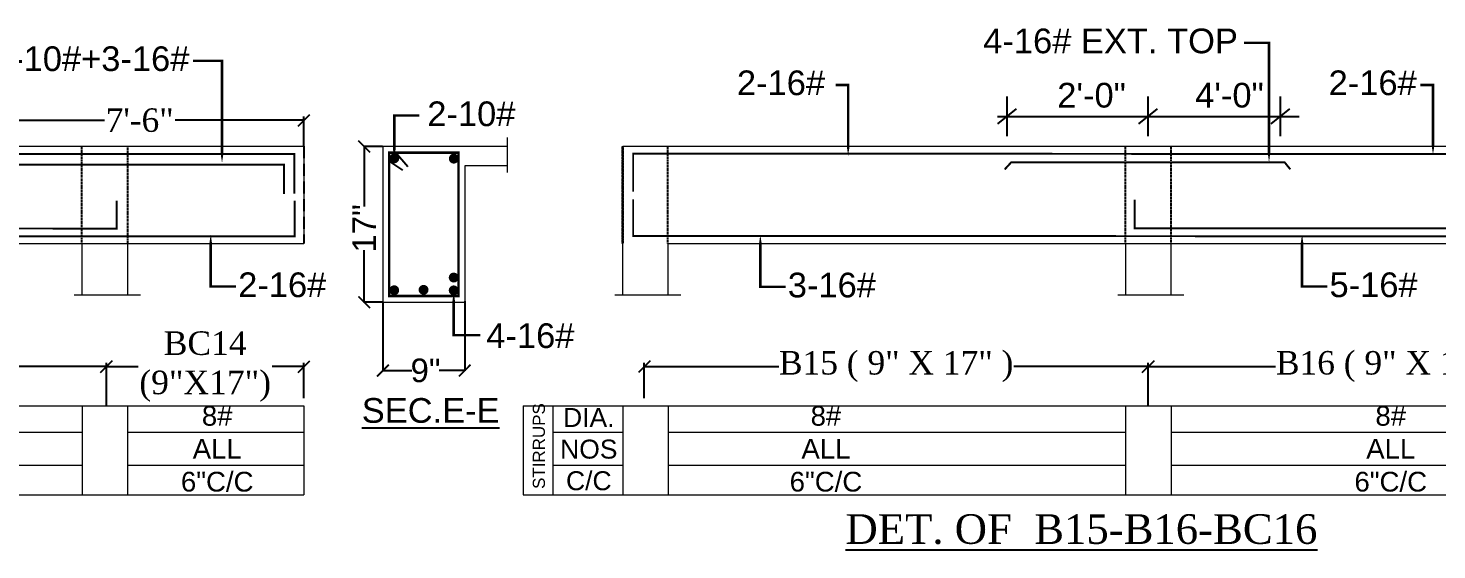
# Model space of a CAD drawing. Header units: millimetres. Extents: x 56222 to 120458, y -162468 to -121287.
# Drawn here: x 119746.2 to 120105.5, y -160275 to -160142.1 of the extents above; entities that cross this region are included whole.
import ezdxf

# ---------------------------------------------------------------- set-up
doc = ezdxf.new("R2010")
doc.units = ezdxf.units.MM
doc.header["$MEASUREMENT"] = 0
doc.header["$PDMODE"] = 35
doc.linetypes.add('DASHED2', pattern=[0.375, 0.25, -0.125])
doc.layers.get('Defpoints').update_dxf_attribs({"color": 220})
doc.layers.add('BASE', color=2, linetype='Continuous')
for name, color, linetype, lineweight in [('BM', 7, 'Continuous', 18), ('DIMENSION', 86, 'Continuous', 25), ('STEEL', 181, 'Continuous', 25), ('STR.TEXT.', 1, 'Continuous', 25), ('wall', 7, 'Continuous', 30)]:
    doc.layers.add(name, color=color, linetype=linetype, lineweight=lineweight)
doc.styles.add('Dime _ Feet only', font='arial.ttf', dxfattribs={"height": 0.23})
doc.styles.add('KIRAN', font='times.ttf')
doc.styles.add('S1', font='times.ttf', dxfattribs={"height": 6.5})
doc.styles.add('VINAY', font='swiss.ttf')
doc.linetypes.add('ZIGZAG', pattern='A,0.0001,-0.2,[131,ltypeshp.shx,S=0.2,R=0,X=-0.2,Y=0],-0.4,[131,ltypeshp.shx,S=0.2,R=180,X=0.2,Y=0],-0.2', length=0.8001)
doc.dimstyles.new('Dime _ Feet only', dxfattribs={"dimtxt": 0.23, "dimasz": 0.1, "dimexe": 0.1, "dimexo": 0.1, "dimgap": 0.06, "dimtad": 0, "dimlfac": 39.375, "dimrnd": 1, "dimzin": 1, "dimdsep": 46, "dimlunit": 4, "dimtxsty": 'Dime _ Feet only', "dimblk": 'ARCHTICK', "dimcen": 0, "dimdle": 0.1, "dimclrd": 256, "dimclre": 256, "dimazin": 0, "dimtfac": 1, "dimtofl": 0, "dimtmove": 0, "dimatfit": 3, "dimldrblk": 'ARCHTICK', "dimfxl": 4.5, "dimfrac": 1, "dimtolj": 1, "dimtzin": 0, "dimarcsym": 1})
doc.dimstyles.new('KIRAN', dxfattribs={"dimtxt": 4, "dimasz": 3, "dimexe": 1, "dimexo": 2, "dimgap": 1, "dimtad": 0, "dimdec": 1, "dimzin": 0, "dimdsep": 46, "dimlunit": 4, "dimtxsty": 'KIRAN', "dimblk": 'OBLIQUE', "dimcen": 6, "dimclrd": 11, "dimclre": 11, "dimclrt": 6, "dimadec": 0, "dimazin": 0, "dimtfac": 1, "dimtdec": 1, "dimtofl": 0, "dimtmove": 0, "dimatfit": 3, "dimfxl": 1, "dimtolj": 1, "dimtzin": 0, "dimarcsym": 0})

# ---------------------------------------------------------------- blocks, each defined once
blk = doc.blocks.new('_Oblique')
at = {"layer": 'wall', "color": 0, "lineweight": -2}
blk.add_line((-0.5, -0.5), (0.5, 0.5), dxfattribs=at)
blk = doc.blocks.new('*D445')
at = {"layer": 'Defpoints', "color": 0, "transparency": 16777216}
for p in [(119641.18, -160228.29), (119641.18, -160240.24), (119766.17, -160240.31)]:
    blk.add_point(p, dxfattribs=at)
at = {"layer": 'STEEL', "color": 11, "lineweight": -2, "transparency": 16777216}
for p, q in [((119641.18, -160238.24), (119641.18, -160227.29)), ((119766.17, -160238.31), (119766.17, -160227.29)), ((119641.18, -160228.29), (119673.71, -160228.29)), ((119766.17, -160228.29), (119733.64, -160228.29))]:
    blk.add_line(p, q, dxfattribs=at)
at = {"layer": 'STEEL', "color": 11, "lineweight": -2, "transparency": 16777216, "xscale": 3, "yscale": 3, "zscale": 3, "rotation": 180}
blk.add_blockref('_Oblique', (119641.18, -160228.29), dxfattribs=at)
at = {"layer": 'STEEL', "color": 11, "lineweight": -2, "transparency": 16777216, "xscale": 3, "yscale": 3, "zscale": 3}
blk.add_blockref('_Oblique', (119766.17, -160228.29), dxfattribs=at)
at = {"layer": 'STEEL', "color": 6, "lineweight": 25, "transparency": 16777216, "insert": (119703.68, -160228.29), "char_height": 6, "attachment_point": 5, "style": 'KIRAN'}
blk.add_mtext('\\A1;{\\H0.9962x;B14 ( 9" X 17" ) }', dxfattribs=at)
blk = doc.blocks.new('*D446')
at = {"layer": 'Defpoints', "color": 0, "transparency": 16777216}
for p in [(119816.57, -160228.29), (119816.57, -160238.31), (119766.17, -160240.31)]:
    blk.add_point(p, dxfattribs=at)
at = {"layer": 'STEEL', "color": 11, "lineweight": -2, "transparency": 16777216}
for p, q in [((119766.17, -160238.31), (119766.17, -160227.29)), ((119816.57, -160236.31), (119816.57, -160227.29)), ((119766.17, -160228.29), (119774.32, -160228.29)), ((119816.57, -160228.29), (119808.42, -160228.29))]:
    blk.add_line(p, q, dxfattribs=at)
at = {"layer": 'STEEL', "color": 11, "lineweight": -2, "transparency": 16777216, "xscale": 3, "yscale": 3, "zscale": 3, "rotation": 180}
blk.add_blockref('_Oblique', (119766.17, -160228.29), dxfattribs=at)
at = {"layer": 'STEEL', "color": 11, "lineweight": -2, "transparency": 16777216, "xscale": 3, "yscale": 3, "zscale": 3}
blk.add_blockref('_Oblique', (119816.57, -160228.29), dxfattribs=at)
at = {"layer": 'STEEL', "color": 6, "lineweight": 25, "transparency": 16777216, "insert": (119791.37, -160228.29), "char_height": 4, "attachment_point": 5, "style": 'KIRAN'}
blk.add_mtext('\\A1;{\\H1.5x;BC14\\P(9"X17") }', dxfattribs=at)
blk = doc.blocks.new('*D447')
at = {"layer": 'Defpoints', "color": 0, "transparency": 16777216}
for p in [(119732.78, -160165.54), (119732.78, -160176.86), (119816.57, -160174.33)]:
    blk.add_point(p, dxfattribs=at)
at = {"layer": 'STEEL', "color": 11, "lineweight": -2, "transparency": 16777216}
for p, q in [((119732.78, -160174.86), (119732.78, -160164.54)), ((119732.78, -160165.54), (119765.65, -160165.54)), ((119816.57, -160165.54), (119783.69, -160165.54)), ((119816.57, -160172.33), (119816.57, -160164.54))]:
    blk.add_line(p, q, dxfattribs=at)
at = {"layer": 'STEEL', "color": 11, "lineweight": -2, "transparency": 16777216, "xscale": 3, "yscale": 3, "zscale": 3, "rotation": 180}
blk.add_blockref('_Oblique', (119732.78, -160165.54), dxfattribs=at)
at = {"layer": 'STEEL', "color": 11, "lineweight": -2, "transparency": 16777216, "xscale": 3, "yscale": 3, "zscale": 3}
blk.add_blockref('_Oblique', (119816.57, -160165.54), dxfattribs=at)
at = {"layer": 'STEEL', "color": 6, "lineweight": 25, "transparency": 16777216, "insert": (119774.67, -160165.54), "char_height": 6, "attachment_point": 5, "style": 'KIRAN'}
blk.add_mtext('\\A1;{\\H0.9962x;7\'-6"}', dxfattribs=at)
blk = doc.blocks.new('_ArchTick')
at = {"color": 0, "linetype": 'ByBlock', "const_width": 0.15}
blk.add_lwpolyline([(-0.5, -0.5), (0.5, 0.5)], dxfattribs=at)
blk = doc.blocks.new('*D448')
at = {"layer": 'Defpoints', "color": 0, "transparency": 16777216}
for p in [(119836.71, -160172.22), (119831.94, -160211.89), (119836.71, -160211.89)]:
    blk.add_point(p, dxfattribs=at)
at = {"layer": 'DIMENSION', "lineweight": -2, "transparency": 16777216}
for p, q in [((119836.61, -160172.22), (119831.84, -160172.22)), ((119831.94, -160172.12), (119831.94, -160187.53)), ((119831.94, -160211.99), (119831.94, -160198.64)), ((119836.61, -160211.89), (119831.84, -160211.89))]:
    blk.add_line(p, q, dxfattribs=at)
at = {"layer": 'DIMENSION', "lineweight": -2, "transparency": 16777216, "xscale": 3, "yscale": 3, "zscale": 3}
for p, rotation in [((119831.94, -160172.22), 90), ((119831.94, -160211.89), 270)]:
    blk.add_blockref('_ArchTick', p, dxfattribs=dict(at, rotation=rotation))
at = {"layer": 'DIMENSION', "color": 0, "transparency": 16777216, "insert": (119831.94, -160193.08), "char_height": 0.23, "attachment_point": 5, "rotation": 90, "style": 'Dime _ Feet only'}
blk.add_mtext('\\A1;{\\H26.09x;17"}', dxfattribs=at)
blk = doc.blocks.new('*D449')
at = {"layer": 'Defpoints', "color": 0, "transparency": 16777216}
for p in [(119836.71, -160211.9), (119857.57, -160211.53), (119857.57, -160229.29)]:
    blk.add_point(p, dxfattribs=at)
at = {"layer": 'DIMENSION', "lineweight": -2, "transparency": 16777216}
for p, q in [((119836.71, -160212), (119836.71, -160229.39)), ((119857.57, -160211.63), (119857.57, -160229.39)), ((119836.61, -160229.29), (119844.07, -160229.29)), ((119857.67, -160229.29), (119851.09, -160229.29))]:
    blk.add_line(p, q, dxfattribs=at)
at = {"layer": 'DIMENSION', "lineweight": -2, "transparency": 16777216, "xscale": 3, "yscale": 3, "zscale": 3, "rotation": 180}
blk.add_blockref('_ArchTick', (119836.71, -160229.29), dxfattribs=at)
at = {"layer": 'DIMENSION', "lineweight": -2, "transparency": 16777216, "xscale": 3, "yscale": 3, "zscale": 3}
blk.add_blockref('_ArchTick', (119857.57, -160229.29), dxfattribs=at)
at = {"layer": 'DIMENSION', "color": 0, "transparency": 16777216, "insert": (119847.58, -160229.29), "char_height": 0.23, "attachment_point": 5, "style": 'Dime _ Feet only'}
blk.add_mtext('\\A1;{\\H26.09x;9"}', dxfattribs=at)
blk = doc.blocks.new('*D450')
at = {"layer": 'Defpoints', "color": 0, "transparency": 16777216}
for p in [(120031.87, -160228.29), (119903.35, -160238.31), (120031.87, -160240.24)]:
    blk.add_point(p, dxfattribs=at)
at = {"layer": 'STEEL', "color": 11, "lineweight": -2, "transparency": 16777216}
for p, q in [((119903.35, -160236.31), (119903.35, -160227.29)), ((120031.87, -160238.24), (120031.87, -160227.29)), ((119903.35, -160228.29), (119937.64, -160228.29)), ((120031.87, -160228.29), (119997.58, -160228.29))]:
    blk.add_line(p, q, dxfattribs=at)
at = {"layer": 'STEEL', "color": 11, "lineweight": -2, "transparency": 16777216, "xscale": 3, "yscale": 3, "zscale": 3, "rotation": 180}
blk.add_blockref('_Oblique', (119903.35, -160228.29), dxfattribs=at)
at = {"layer": 'STEEL', "color": 11, "lineweight": -2, "transparency": 16777216, "xscale": 3, "yscale": 3, "zscale": 3}
blk.add_blockref('_Oblique', (120031.87, -160228.29), dxfattribs=at)
at = {"layer": 'STEEL', "color": 6, "lineweight": 25, "transparency": 16777216, "insert": (119967.61, -160228.29), "char_height": 6, "attachment_point": 5, "style": 'KIRAN'}
blk.add_mtext('\\A1;{\\H0.9962x;B15 ( 9" X 17" ) }', dxfattribs=at)
blk = doc.blocks.new('*D451')
at = {"layer": 'Defpoints', "color": 0, "transparency": 16777216}
for p in [(120031.87, -160228.29), (120031.87, -160240.24), (120156.85, -160240.31)]:
    blk.add_point(p, dxfattribs=at)
at = {"layer": 'STEEL', "color": 11, "lineweight": -2, "transparency": 16777216}
for p, q in [((120031.87, -160238.24), (120031.87, -160227.29)), ((120156.85, -160238.31), (120156.85, -160227.29)), ((120031.87, -160228.29), (120064.39, -160228.29)), ((120156.85, -160228.29), (120124.33, -160228.29))]:
    blk.add_line(p, q, dxfattribs=at)
at = {"layer": 'STEEL', "color": 11, "lineweight": -2, "transparency": 16777216, "xscale": 3, "yscale": 3, "zscale": 3, "rotation": 180}
blk.add_blockref('_Oblique', (120031.87, -160228.29), dxfattribs=at)
at = {"layer": 'STEEL', "color": 11, "lineweight": -2, "transparency": 16777216, "xscale": 3, "yscale": 3, "zscale": 3}
blk.add_blockref('_Oblique', (120156.85, -160228.29), dxfattribs=at)
at = {"layer": 'STEEL', "color": 6, "lineweight": 25, "transparency": 16777216, "insert": (120094.36, -160228.29), "char_height": 6, "attachment_point": 5, "style": 'KIRAN'}
blk.add_mtext('\\A1;{\\H0.9962x;B16 ( 9" X 17" ) }', dxfattribs=at)

msp = doc.modelspace()

# ---------------------------------------------------------------- linework, layer by layer
for p, q in [((119995.88719, -160169.56001), (119995.88719, -160159.51763)), ((120031.91703, -160169.56001), (120031.91703, -160159.51763)), ((120065.63202, -160169.56001), (120065.63202, -160159.51763)), ((119993.5053, -160166.47568), (119998.26907, -160162.60196)), ((120029.53514, -160166.47568), (120034.29892, -160162.60196)), ((120063.25013, -160166.47568), (120068.01391, -160162.60196)), ((119993.43759, -160164.53882), (120070.39647, -160164.53882)), ((119839.93287, -160173.68098), (119843.02007, -160177.34888)), ((119838.14753, -160175.88516), (119841.73369, -160178.24245))]:
    msp.add_line(p, q)
for points in [[(120062.70523, -160176.28524, 0, 1.88738, 0), (120062.70523, -160169.12459, 0.62913, 0.62913, 0), (120062.70523, -160145.82379, 0.62913, 0.62913, 0), (120056.28121, -160145.82379, 0.62913, 0.62913, 0)], [(119795.66839, -160176.37129, 0, 1.88738, 0), (119795.66839, -160170.24569, 0.62913, 0.62913, 0), (119795.66839, -160150.38878, 0.62913, 0.62913, 0), (119788.28111, -160150.38878, 0.62913, 0.62913, 0)], [(119955.36172, -160174.58542, 0, 1.88738, 0), (119955.36172, -160168.13637, 0.62913, 0.62913, 0), (119955.36172, -160156.53508, 0.62913, 0.62913, 0), (119952.14971, -160156.53508, 0.62913, 0.62913, 0)], [(120104.53198, -160174.26197, 0, 1.88738, 0), (120104.53198, -160168.13637, 0.62913, 0.62913, 0), (120104.53198, -160156.53508, 0.62913, 0.62913, 0), (120101.31997, -160156.53508, 0.62913, 0.62913, 0)], [(119839.60539, -160175.24259, 0, 1.88738, 0), (119839.60539, -160168.79354, 0.62913, 0.62913, 0), (119839.60539, -160164.30583, 0.62913, 0.62913, 0), (119845.97174, -160164.30583, 0.62913, 0.62913, 0)], [(119792.78104, -160194.57785, 0, 1.88738, 0), (119792.78104, -160201.02689, 0.62913, 0.62913, 0), (119792.78104, -160207.8864, 0.62913, 0.62913, 0), (119799.20506, -160207.8864, 0.62913, 0.62913, 0)], [(119932.96401, -160194.64502, 0, 1.88738, 0), (119932.96401, -160201.09407, 0.62913, 0.62913, 0), (119932.96401, -160207.95357, 0.62913, 0.62913, 0), (119939.38803, -160207.95357, 0.62913, 0.62913, 0)], [(120071.12478, -160194.57785, 0, 1.88738, 0), (120071.12478, -160201.02689, 0.62913, 0.62913, 0), (120071.12478, -160207.8864, 0.62913, 0.62913, 0), (120077.5488, -160207.8864, 0.62913, 0.62913, 0)], [(119854.75579, -160209.36077, 0, 1.88738, 0), (119854.75579, -160215.80982, 0.62913, 0.62913, 0), (119854.75579, -160220.29754, 0.62913, 0.62913, 0), (119861.53517, -160220.29754, 0.62913, 0.62913, 0)]]:
    msp.add_lwpolyline(points, format="xyseb")
at = {"layer": 'BASE', "linetype": 'DASHED2'}
for p, q in [((119759.94704, -160196.90778), (119759.94704, -160172.16218)), ((119771.56645, -160172.16218), (119771.56645, -160196.90778)), ((119897.8138, -160196.90779), (119897.8138, -160172.16218)), ((119897.8138, -160196.90778), (119897.8138, -160172.16218)), ((119897.8138, -160196.90778), (119897.8138, -160172.16218)), ((119897.85427, -160172.16218), (119897.85427, -160196.90778)), ((119897.85427, -160196.90778), (119897.85427, -160172.16218)), ((119897.85427, -160172.16218), (119897.85427, -160196.90778)), ((119897.85427, -160196.90778), (119897.85427, -160172.16218)), ((119909.413, -160196.90779), (119909.413, -160172.16218)), ((119909.413, -160196.90778), (119909.413, -160172.16218)), ((119909.413, -160196.90778), (119909.413, -160172.16218)), ((120026.11743, -160196.90778), (120026.11743, -160172.16218)), ((120037.71663, -160196.90778), (120037.71663, -160172.16218)), ((120037.71663, -160196.90778), (120037.71663, -160172.16218))]:
    msp.add_line(p, q, dxfattribs=at)
at = {"layer": 'BASE', "linetype": 'DASHED2', "ltscale": 12}
for p, q in [((119816.56804, -160172.16218), (119816.56804, -160196.90778)), ((119816.56804, -160172.16218), (119816.56804, -160196.90778)), ((119816.56804, -160172.16218), (119816.56804, -160196.90778)), ((119816.56804, -160172.16218), (119816.56804, -160196.90778)), ((119897.85427, -160196.90778), (119897.85427, -160172.16218))]:
    msp.add_line(p, q, dxfattribs=at)
at = {"layer": 'BM', "linetype": 'ByBlock'}
for p, q in [((119868.36885, -160169.95868), (119868.36885, -160178.80995)), ((119507.17051, -160172.16218), (119816.56804, -160172.16218)), ((119816.56804, -160172.16218), (119816.56804, -160196.90778)), ((119816.56804, -160172.16218), (119816.56804, -160196.90778)), ((119816.56804, -160172.16218), (119816.56804, -160196.90778)), ((119816.56804, -160172.16218), (119816.56804, -160196.90778)), ((119816.56804, -160172.16218), (119816.56804, -160196.90778)), ((119816.56804, -160172.16218), (119816.56804, -160196.90778)), ((119816.56804, -160172.16218), (119816.56804, -160196.90778)), ((119816.56804, -160172.16218), (119816.56804, -160196.90778)), ((119897.85427, -160172.16218), (120207.2518, -160172.16218)), ((119897.85427, -160172.16218), (119897.85427, -160196.90778)), ((119518.72924, -160196.90778), (119816.56804, -160196.90778)), ((119759.92678, -160196.90778), (119759.92678, -160210.02003)), ((119771.52598, -160196.90778), (119771.52598, -160210.02003)), ((119897.85427, -160196.90778), (119897.8138, -160196.90778)), ((119897.8138, -160196.90778), (119897.8138, -160210.02003)), ((119909.413, -160196.90778), (120207.2518, -160196.90778)), ((119909.413, -160196.90778), (119909.413, -160210.02003)), ((120026.07696, -160196.90778), (120026.07696, -160210.02003)), ((120037.67616, -160196.90778), (120037.67616, -160210.02003)), ((120037.73684, -160196.90778), (120037.71663, -160196.90778)), ((119836.71217, -160211.89567), (119857.57342, -160211.89567)), ((119507.17051, -160238.31346), (119816.56804, -160238.31346)), ((119759.96725, -160238.31346), (119759.96725, -160260.96198)), ((119771.56645, -160238.31346), (119771.56645, -160260.96198)), ((119771.56645, -160238.31346), (119771.56645, -160260.96198)), ((119771.56645, -160238.31346), (119771.56645, -160260.96198)), ((119816.56804, -160238.31346), (119816.56804, -160260.96198)), ((119872.47544, -160238.31346), (119897.85427, -160238.31346)), ((119872.47544, -160238.31346), (119872.47544, -160260.96198)), ((119880.04906, -160238.51791), (119880.04906, -160260.96198)), ((119897.85427, -160238.31346), (120207.2518, -160238.31346)), ((119897.85427, -160238.31346), (119897.85427, -160260.96198)), ((119897.85427, -160238.31346), (119897.85427, -160260.96198)), ((119897.85427, -160238.31346), (119897.85427, -160260.96198)), ((119897.85427, -160238.31346), (119897.85427, -160260.96198)), ((119897.85427, -160238.31346), (119897.85427, -160260.96198)), ((119897.85427, -160238.31346), (119897.85427, -160260.96198)), ((119897.85427, -160238.31346), (119897.85427, -160260.96198)), ((119897.85427, -160238.31346), (119897.85427, -160260.96198)), ((119897.85427, -160238.31346), (119897.85427, -160260.96198)), ((119897.85427, -160238.31346), (119897.85427, -160260.96198)), ((119897.85427, -160238.31346), (119897.85427, -160260.96198)), ((119897.85427, -160238.31346), (119897.85427, -160260.96198)), ((119897.85427, -160238.31346), (119897.85427, -160260.96198)), ((119897.85427, -160238.31346), (119897.85427, -160260.96198)), ((119897.85427, -160238.31346), (119897.85427, -160260.96198)), ((119897.85427, -160238.31346), (119897.85427, -160260.96198)), ((119897.85427, -160238.31346), (119897.85427, -160260.96198)), ((119897.85427, -160238.31346), (119897.85427, -160260.96198)), ((119897.85427, -160238.31346), (119897.85427, -160260.96198)), ((119897.85427, -160238.31346), (119897.85427, -160260.96198)), ((119897.85427, -160238.31346), (119897.85427, -160260.96198)), ((119897.85427, -160238.31346), (119897.85427, -160260.96198)), ((119897.85427, -160238.31346), (119897.85427, -160260.96198)), ((119897.85427, -160238.31346), (119897.85427, -160260.96198)), ((119897.85427, -160238.31346), (119897.85427, -160260.96198)), ((119897.85427, -160238.31346), (119897.85427, -160260.96198)), ((119897.85427, -160238.31346), (119897.85427, -160260.96198)), ((119897.85427, -160238.31346), (119897.85427, -160260.96198)), ((119897.85427, -160238.31346), (119897.85427, -160260.96198)), ((119897.85427, -160238.31346), (119897.85427, -160260.96198)), ((119897.85427, -160238.31346), (119897.85427, -160260.96198)), ((119897.85427, -160238.31346), (119897.85427, -160260.96198)), ((119897.85427, -160238.31346), (119897.85427, -160260.96198)), ((119897.85427, -160238.31346), (119897.85427, -160260.96198)), ((119897.85427, -160238.31346), (119897.85427, -160260.96198)), ((119897.85427, -160238.31346), (119897.85427, -160260.96198)), ((119897.85427, -160238.31346), (119897.85427, -160260.96198)), ((119897.85427, -160238.31346), (119897.85427, -160260.96198)), ((119897.85427, -160238.31346), (119897.85427, -160260.96198)), ((119897.85427, -160238.31346), (119897.85427, -160260.96198)), ((119897.85427, -160238.31346), (119897.85427, -160260.96198)), ((119897.85427, -160238.31346), (119897.85427, -160260.96198)), ((119897.85427, -160238.31346), (119897.85427, -160260.96198)), ((119897.85427, -160238.31346), (119897.85427, -160260.96198)), ((119897.85427, -160238.31346), (119897.85427, -160260.96198)), ((119897.85427, -160238.31346), (119897.85427, -160260.96198)), ((119897.85427, -160238.31346), (119897.85427, -160260.96198)), ((119897.85427, -160238.31346), (119897.85427, -160260.96198)), ((119897.85427, -160238.31346), (119897.85427, -160260.96198)), ((119897.85427, -160238.31346), (119897.85427, -160260.96198)), ((119897.85427, -160238.31346), (119897.85427, -160260.96198)), ((119897.85427, -160238.31346), (119897.85427, -160260.96198)), ((119897.85427, -160238.31346), (119897.85427, -160260.96198)), ((119897.85427, -160238.31346), (119897.85427, -160260.96198)), ((119897.85427, -160238.31346), (119897.85427, -160260.96198)), ((119897.85427, -160238.31346), (119897.85427, -160260.96198)), ((119897.85427, -160238.31346), (119897.85427, -160260.96198)), ((119897.85427, -160238.31346), (119897.85427, -160260.96198)), ((119897.85427, -160238.31346), (119897.85427, -160260.96198)), ((119897.85427, -160238.31346), (119897.85427, -160260.96198)), ((119897.85427, -160238.31346), (119897.85427, -160260.96198)), ((119897.85427, -160238.31346), (119897.85427, -160260.96198)), ((119897.85427, -160238.31346), (119897.85427, -160260.96198)), ((119897.85427, -160238.31346), (119897.85427, -160260.96198)), ((119897.85427, -160238.31346), (119897.85427, -160260.96198)), ((119897.85427, -160238.31346), (119897.85427, -160260.96198)), ((119897.85427, -160238.31346), (119897.85427, -160260.96198)), ((119897.85427, -160238.31346), (119897.85427, -160260.96198)), ((119897.85427, -160238.31346), (119897.85427, -160260.96198)), ((119897.85427, -160238.31346), (119897.85427, -160260.96198)), ((119897.85427, -160238.31346), (119897.85427, -160260.96198)), ((119897.85427, -160238.31346), (119897.85427, -160260.96198)), ((119897.85427, -160238.31346), (119897.85427, -160260.96198)), ((119897.85427, -160238.31346), (119897.85427, -160260.96198)), ((119897.85427, -160238.31346), (119897.85427, -160260.96198)), ((119897.85427, -160238.31346), (119897.85427, -160260.96198)), ((119897.85427, -160238.31346), (119897.85427, -160260.96198)), ((119897.85427, -160238.31346), (119897.85427, -160260.96198)), ((119909.45347, -160238.31346), (119909.45347, -160260.96198)), ((120026.11743, -160238.31346), (120026.11743, -160260.96198)), ((120037.71663, -160238.31346), (120037.71663, -160260.96198)), ((120037.71663, -160238.31346), (120037.71663, -160260.96198)), ((120037.71663, -160238.31346), (120037.71663, -160260.96198)), ((119647.03287, -160245.03844), (119759.96725, -160245.03844)), ((119771.56645, -160245.03844), (119816.56804, -160245.03844)), ((119880.04906, -160245.03844), (119897.85427, -160245.03844)), ((119897.85427, -160245.03844), (119897.85427, -160245.03844)), ((119909.45347, -160245.03844), (120026.11743, -160245.03844)), ((120037.71663, -160245.03844), (120150.65101, -160245.03844)), ((119759.96725, -160253.45134), (119647.03287, -160253.45134)), ((119816.56804, -160253.45133), (119771.56645, -160253.45134)), ((119897.85427, -160253.45134), (119880.04906, -160253.45134)), ((119897.85427, -160253.45134), (119897.85427, -160253.45134)), ((120026.11743, -160253.45134), (119909.45347, -160253.45134)), ((120150.65101, -160253.45134), (120037.71663, -160253.45134)), ((119507.17051, -160260.96198), (119816.56804, -160260.96198)), ((119872.47544, -160260.96198), (119897.85427, -160260.96198)), ((119897.85427, -160260.96198), (120207.2518, -160260.96198))]:
    msp.add_line(p, q, dxfattribs=at)
at = {"layer": 'BM', "linetype": 'ZIGZAG', "ltscale": 3}
for p, q in [((119757.97541, -160210.02003), (119774.84075, -160210.02003)), ((119895.86243, -160210.02003), (119912.72777, -160210.02003)), ((120024.12559, -160210.02003), (120040.99093, -160210.02003))]:
    msp.add_line(p, q, dxfattribs=at)
at = {"layer": 'BM'}
for q in [(119897.85427, -160260.96198), (119897.85427, -160260.96198), (119897.85427, -160260.96198), (119897.85427, -160260.96198), (119897.85427, -160260.96198), (119897.85427, -160260.96198), (119897.85427, -160260.12629), (119897.85427, -160260.96198), (119897.85427, -160260.96198), (119897.85427, -160260.96198), (119897.85427, -160260.96198), (119897.85427, -160260.96198), (119897.85427, -160260.96198), (119897.85427, -160260.12629)]:
    msp.add_line((119897.85427, -160238.31346), q, dxfattribs=at)
at = {"layer": 'BM', "linetype": 'ByBlock'}
for points in [[(119868.36885, -160172.22477), (119836.71217, -160172.22477), (119836.71217, -160211.89302)], [(119868.36885, -160177.15025), (119857.57342, -160177.15025), (119857.57342, -160211.89302)]]:
    msp.add_lwpolyline(points, dxfattribs=at)
at = {"layer": 'STEEL'}
for points, const_width in [([(119509.84556, -160183.74726), (119509.84556, -160174.04955), (119814.07053, -160174.1438), (119814.07053, -160184.25794)], 0.5033), ([(119838.28499, -160173.79758), (119856.0006, -160173.79758), (119856.0006, -160210.32021), (119838.28499, -160210.32021), (119838.28499, -160173.79758)], 0.62913), ([(119900.52932, -160183.74726), (119900.52932, -160174.04955), (120204.75429, -160174.1438), (120204.75429, -160184.25794)], 0.5033), ([(119811.46533, -160184.34725), (119811.46533, -160176.86027), (119732.77567, -160176.86026), (119724.63253, -160181.57817)], 0.5033), ([(119995.2798, -160178.0684), (119996.94058, -160176.25249), (120066.68541, -160176.25249), (120068.13871, -160178.03445)], 0.5033), ([(119509.84556, -160185.69736), (119509.84556, -160195.02041), (119814.22545, -160195.11466), (119814.22545, -160186.03764)], 0.5033), ([(119510.62036, -160185.74965), (119510.62036, -160193.0732), (119768.81091, -160193.11416), (119768.81091, -160186.03764)], 0.5033), ([(119900.52932, -160185.69736), (119900.52932, -160195.02041), (120204.90922, -160195.11466), (120204.90922, -160186.03764)], 0.5033), ([(120028.40884, -160185.74965), (120028.40884, -160193.0732), (120159.49468, -160193.11416), (120159.49468, -160186.03764)], 0.5033)]:
    msp.add_lwpolyline(points, dxfattribs=dict(at, const_width=const_width))
at = {"layer": 'STEEL', "const_width": 1.25825}
for points in [[(119838.97626, -160175.24259, 1), (119840.23452, -160175.24259, 1)], [(119854.1549, -160175.31466, 1), (119855.41315, -160175.31466, 1)], [(119854.132, -160205.60913, -1), (119855.39025, -160205.60913, -1)], [(119838.95336, -160208.84001, -1), (119840.21162, -160208.84001, -1)], [(119846.44254, -160208.73778, -1), (119847.70079, -160208.73778, -1)], [(119854.132, -160208.87757, -1), (119855.39025, -160208.87757, -1)]]:
    msp.add_lwpolyline(points, format="xyb", close=True, dxfattribs=at)

# ---------------------------------------------------------------- texts
at = {"layer": 'STR.TEXT.', "style": 'VINAY'}
msp.add_text('STIRRUPS', height=3.092278, rotation=90, dxfattribs=at).set_placement((119878.02773, -160259.46138))
for s, insert, char_height, width, attachment_point in [('4-16# EXT. TOP', (120054.76804, -160142.17341), 6.291256, 71.2327464, 3), ('2-10#+3-16#', (119787.33625, -160146.7018), 6.291256, 68.673227, 3), ('2-16#', (119949.4621, -160152.84809), 6.291256, 78.7327464, 3), ('2\'-0"', (120008.69649, -160156.00086), 6.291256, 71.2327464, 1), ('4\'-0"', (120043.87207, -160155.9941), 6.291256, 71.2327464, 1), ('2-16#', (120100.37511, -160152.84809), 6.291256, 78.6713865, 3), ('2-10#', (119848.01981, -160160.74123), 6.291256, 64.9682409, 1), ('2-16#', (119799.78744, -160204.30011), 6.291256, 63.3859051, 1), ('3-16#', (119939.97041, -160204.36729), 6.291256, 86.2327464, 1), ('5-16#', (120078.13119, -160204.30011), 6.291256, 96.2309059, 1), ('4-16#', (119863.07299, -160217.26447), 6.291256, 86.2327464, 1), ('8#\\PALL\\P6"C/C', (119794.4406, -160238.31346), 5.033005, 114.8532725, 2), ('{\\LSEC.E-E}', (119831.30519, -160236.31229), 6.291256, 69.9906741, 1), ('8#\\PALL\\P6"C/C', (119949.69694, -160238.31346), 5.033005, 125.0487853, 2), ('8#\\PALL\\P6"C/C', (120093.75003, -160238.31346), 5.033005, 133.1236989, 2), ('DIA.\\PNOS\\PC/C', (119889.21209, -160238.84286), 4.831685, 68.3834365, 2)]:
    msp.add_mtext(s, dxfattribs=dict(at, insert=insert, char_height=char_height, width=width, attachment_point=attachment_point))
at = {"layer": 'STR.TEXT.', "insert": (120014.85989, -160265.90474), "char_height": 7.5495072, "attachment_point": 2, "style": 'S1'}
msp.add_mtext('{\\LDET. OF  B15-B16-BC16}', dxfattribs=at)

# ---------------------------------------------------------------- dimensions: what is measured, and where the dimension line sits
at = {"layer": 'DIMENSION'}
dim = msp.add_linear_dim(base=(119831.93653, -160211.89302), p1=(119836.71217, -160172.22477), p2=(119836.71217, -160211.89302), angle=90, text='{\\H26.09x;17"}', dimstyle='Dime _ Feet only', override={"dimtxt": 3, "dimasz": 3, "dimpost": '\\X'}, dxfattribs=at)
dim.commit()
dim.dimension.update_dxf_attribs({"geometry": '*D448', "text_midpoint": (119831.93653, -160193.08495), "dimtype": 160})
dim = msp.add_linear_dim(base=(119857.57342, -160229.29438), p1=(119836.71217, -160211.89567), p2=(119857.57342, -160211.53345), text='{\\H26.09x;9"}', dimstyle='Dime _ Feet only', override={"dimtxt": 3, "dimasz": 3, "dimpost": '\\X'}, dxfattribs=at)
dim.commit()
dim.dimension.update_dxf_attribs({"geometry": '*D449', "text_midpoint": (119847.57654, -160229.29438), "dimtype": 160})
at = {"layer": 'STEEL', "lineweight": 25}
for base, p1, p2, text, picture, middle in [((119732.77567, -160165.53679), (119816.56804, -160174.33263), (119732.77567, -160176.86026), '{\\H0.9962x;7\'-6"}', '*D447', (119774.67185, -160165.53679)), ((119641.18302, -160228.29109), (119766.16892, -160240.31121), (119641.18302, -160240.24436), '{\\H0.9962x;B14 ( 9" X 17" ) }', '*D445', (119703.67597, -160228.29109)), ((120031.86678, -160228.29109), (120156.85269, -160240.31121), (120031.86678, -160240.24436), '{\\H0.9962x;B16 ( 9" X 17" ) }', '*D451', (120094.35974, -160228.29109))]:
    dim = msp.add_linear_dim(base=base, p1=p1, p2=p2, angle=180, text=text, dimstyle='KIRAN', override={"dimtxt": 6}, dxfattribs=at)
    dim.commit()
    dim.dimension.update_dxf_attribs({"geometry": picture, "text_midpoint": middle})
dim = msp.add_linear_dim(base=(120031.86678, -160228.29109), p1=(119903.35165, -160238.31346), p2=(120031.86678, -160240.24436), text='{\\H0.9962x;B15 ( 9" X 17" ) }', dimstyle='KIRAN', override={"dimtxt": 6}, dxfattribs=at)
dim.commit()
dim.dimension.update_dxf_attribs({"geometry": '*D450', "text_midpoint": (119967.60922, -160228.29109)})
dim = msp.add_linear_dim(base=(119816.56804, -160228.29109), p1=(119766.16892, -160240.31121), p2=(119816.56804, -160238.31346), text='{\\H1.5x;BC14\\P(9"X17") }', dimstyle='KIRAN', dxfattribs=at)
dim.commit()
dim.dimension.update_dxf_attribs({"geometry": '*D446', "text_midpoint": (119791.36848, -160228.29109), "dimtype": 160})

doc.saveas('drawing.dxf')
